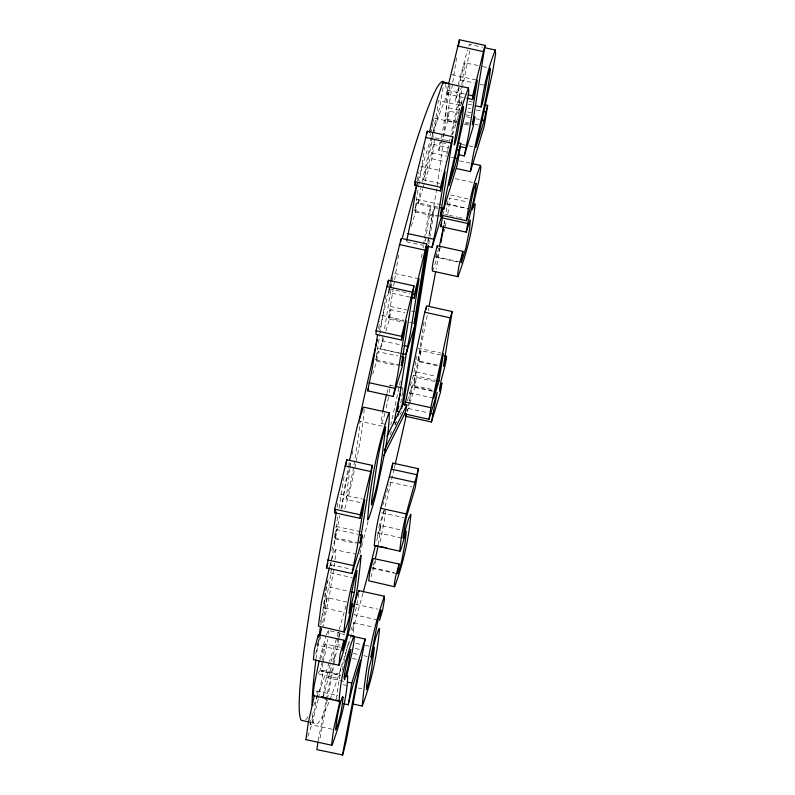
<?xml version="1.0" encoding="UTF-8"?>
<svg xmlns="http://www.w3.org/2000/svg" width="795" height="795" viewBox="0 0 795 795"><rect width="100%" height="100%" fill="white"/><g stroke="black" fill="none" stroke-linecap="round" stroke-linejoin="round"><path stroke-width="0.6" stroke-dasharray="3.98 2.98" d="M409.693 297.072L388.795 292.471L388.834 288.794L390.246 282.811M463.326 97.467L447.078 93.899L448.251 85.433M477.875 65.448L464.827 62.845L460.991 76.39L459.828 84.27M317.404 694.224L316.986 690.994L315.844 692.674M340.3 647.249L325.205 643.93L322.621 660.357M461.199 102.635L455.396 101.353L457.99 85.721M336.404 699.113L341.184 664.292M341.86 509.078L344.454 488.756L348.528 465.81M364.199 409.236C362.341 434.13 356.846 458.596 351.658 482.963A34.294 2.355 -77.6 0 1 347.355 500.065L344.632 508.999M385.515 510.668L384.263 520.894L379.652 544.525M335.122 559.581L335.53 549.713L355.266 554.055M331.505 568.018L328.862 586.948L323.446 607.768L344.344 612.359M353.258 632.532L353.686 622.733L350.883 629.938M317.265 695.257L313.3 715.291L310.09 724.414L334.466 729.77M432.997 122.291L433.364 119.479M310.348 720.33L310.09 724.414M334.665 562.989L329.677 593.964L323.187 626.331M358.942 593.696L356.09 608.702L354.014 614.724L377.237 619.822M444.077 223.574L444.405 221.199M443.053 87.738L440.281 104.205L432.48 139.473M469.736 50.81L462.511 87.39M325.115 592.881L323.446 607.768M342.377 670.135L346.55 649.207M337.12 507.2L338.084 501.158M358.784 542.925L334.397 537.569L337.935 515.498M339.087 508.234L344.265 475.539M331.763 550.518L335.291 538.911L336.772 529.619L357.661 534.21M378.609 328.415L379.762 321.18M400.153 365.144L375.777 359.787L379.742 335.003M379.94 333.781L386.291 293.653M372.716 374.216L376.691 361.168L378.191 351.668L397.927 356.011M399.01 352.95L380.437 348.876L383.13 335.748M392.919 276.809L384.293 330.521M403.651 321.15L388.556 317.831L393.495 286.965M393.684 285.753L394.459 280.883M394.648 279.671L398.881 252.919M334.129 663.587L338.769 639.051M338.948 637.928L339.654 633.436L344.305 634.46M385.863 331.078L389.471 319.212L390.981 309.712L404.913 312.773M417.315 180.525L418.657 172.078M439.059 216.051L414.672 210.685L418.647 185.901M418.836 184.688L424.808 146.986M411.253 226.307L415.586 212.066L417.097 202.566L437.995 207.167M421.469 257.838L422.254 252.929M423.029 248.02L423.417 245.566M423.616 244.343L424.391 239.434M424.58 238.212L428.276 214.898L430.781 206.68L426.12 236.125M446.85 152.083L438.721 150.295L440.003 142.156L445.816 143.428M425.335 241.024L425.921 237.347M450.059 85.472L442.577 131.94M457.284 121.555L446.84 119.26L452.544 83.525M452.733 82.312L456.976 55.561M427.829 242.733L432.102 215.743L434.607 207.525L429.946 236.96M438.721 150.295L447.754 120.641L449.255 111.141L458.546 113.178M428.783 244.323L429.757 238.192M432.569 391.279L411.671 386.688L409.167 400.829M410.309 385.684L413.47 375.339L415.735 361.059M415.924 359.877L416.5 356.299M440.758 355.017L421.022 350.684C419.989 362.599 414.712 373.541 413.957 385.525L433.692 389.868M437.667 365.144L417.932 360.811L424.113 321.776M409.852 403.393L414.871 386.907L416.381 377.406L434.954 381.491M346.898 602.024L327.162 597.691L322.064 626.092M323.297 695.536L326.248 677.459L338.243 638.077M423 187.759L431.834 158.752L434.696 141.301M461.339 104.443L462.104 99.792L459.49 109.799M349.929 468.464L345.964 499.429L361.059 502.738M350.128 467.271L350.923 462.491M354.004 464.876L358.664 435.501L360.105 421.3L384.482 426.667M437.777 208.35L418.041 204.007L420.953 187.65M447.824 213.636L449.692 201.105L449.264 198.035L467.838 202.119M325.503 590.596L326.288 586.024M378.281 544.625L380.755 525.485L401.654 530.076M434.935 138.916L430.691 156.585L423.556 179.829L439.804 183.406M432.808 123.334L431.824 128.373M353.596 467.162L349.581 487.762L345.964 499.429M352.344 454.184L352.98 450.676M318.179 740.751L335.043 654.583L337.358 655.09M327.252 700.027L319.709 740.026M327.48 698.825L333.661 666.021M446.899 154.349L447.565 150.811M326.516 584.852L327.202 581.324M423.556 179.829L432.212 140.636M461.577 85.979L451.113 133.669M461.816 84.807L465.105 62.636M317.245 642.648L316.768 645.013L341.154 650.37M348.747 464.648L349.194 462.402M422.145 181.787L431.645 138.867M447.784 149.629L450.636 135.885M435.839 255.642L436.435 252.74M459.272 87.39L455.396 101.353M445.19 226.784L446.591 220.076M320.594 659.691L323.704 647.219L325.205 643.93M451.689 135.289L462.243 88.563M318.487 698.05L322.482 675.343L322.194 670.205L321.091 671.089L340.826 675.432M458.665 113.914L459.083 111.926M432.122 136.601L433.096 132.049M433.335 130.917L437.24 110.515L438.274 100.667L461.498 105.765M322.392 661.39L319.014 674.2L318.517 671.815M323.148 662.354L326.745 645.709A23.433 1.61 -77.6 0 0 327.888 639.269M458.238 84.648L467.44 49.807M444.137 231.444L444.663 229.109M327.162 597.691L319.838 624.323M318.278 699.073L312.077 723.569L307.556 737.581M430.9 132.417L431.625 129.356M441.98 134.772L440.857 139.165M322.899 663.437L321.11 670.97L340.846 675.303M388.795 292.471L389.679 288.863M389.967 287.651L391.438 281.629M447.078 93.899L449.135 85.463M319.679 658.767L325.92 636.129M457.751 117.65L458.447 114.907M320.703 636.596L315.009 656.074M375.836 560.266L371.036 576.753M378.758 527.413L384.154 510.31M440.172 247.483L433.265 269.734M429.996 135.816L430.661 133.441M438.87 247.97L435.749 257.183L460.136 262.539M377.307 535.979L380.755 525.485M346.839 648.044L348.866 641.764L349.104 642.907M443.232 213.865L443.898 211.54M319.252 638.206L317.096 645.103M329.617 566.577L333.542 553.628L335.53 549.713M374.505 561.658L372.487 567.849M456.449 122.172L457.513 118.564M414.672 210.685L417.097 202.566M446.84 119.26L449.255 111.141M375.777 359.787L378.191 351.668M388.556 317.831L390.981 309.712M334.397 537.569L336.772 529.619M413.957 385.525L416.381 377.406M382.663 505.491L389.013 484.433M418.041 204.007L422.642 188.922M380.437 348.876L383.687 338.193M417.932 360.811L421.022 350.684M407.388 400.76L411.671 386.688M338.6 636.914L339.654 633.436M407.338 411.641L409.495 404.576M323.038 698.07L331.585 665.872M332.966 661.351L335.043 654.583M452.524 134.882L456.091 123.324M326.288 634.976L328.355 630.505L344.603 634.072M389.898 434.875L391.557 431.556M394.877 424.918L396.546 421.598M399.865 414.95L401.525 411.631M468.821 46.11L469.785 44.411L482.555 47.223M359.588 422.066L360.105 421.3M331.147 565.464L331.545 564.877L351.291 569.22M482.525 66.472L490.644 68.251M451.779 74.611L477.318 80.225M460.216 79.917L474.148 82.988M479.951 84.26L485.755 85.532M447.118 90.213L464.528 94.039M469.07 101.323L472.548 102.088M468.166 104.165L471.654 104.93M468.215 108.19L470.531 108.696M476.334 109.978L480.985 111.002M448.688 107.842L459.142 110.137M467.271 111.926L473.075 113.208M465.512 114.709L470.153 115.732M466.576 116.696L470.064 117.461M475.867 118.733L479.345 119.498M465.632 122.261L469.11 123.026M474.913 124.298L478.401 125.063M465.413 123.344L471.216 124.616M447.754 120.641L455.883 122.42M464.012 124.209L468.653 125.232M434.547 118.197L458.924 123.563M435.272 137.813L443.401 139.602M444.564 139.85L450.368 141.132M461.994 144.362L467.798 145.634M468.961 145.892L475.917 147.423M433.255 144.422L448.35 147.741M431.625 152.928L446.71 156.247M451.361 157.271L454.839 158.036M459.609 160.838L470.054 163.134M431.834 158.752L445.766 161.812M420.774 166.304L441.672 170.895M455.207 178.646L472.618 182.472M450.407 195.033L468.98 199.118M446.661 203.927L467.559 208.519M446.641 204.047L467.54 208.638M416.53 199.277L440.907 204.633M448.221 215.067L444.991 214.561M449.384 215.326L457.513 217.105M458.675 217.363L462.153 218.128M415.586 212.066L436.485 216.657M406.553 241.73L422.811 245.297M460.017 261.962L435.64 256.606L435.749 257.183M394.658 273.45L419.035 278.807M388.834 288.794L409.733 293.385M390.415 306.423L406.662 310M411.303 311.014L414.791 311.779M381.878 315.406L403.93 320.246M409.455 322.432L412.933 323.197M389.471 319.212L403.403 322.273M417.792 348.081L441.036 353.079M381.729 340.727L400.302 344.811M377.625 348.379L402.012 353.735M419.263 361.785L437.836 365.869M376.691 361.168L397.589 365.76M416.173 371.911L435.908 376.254M413.47 375.339L435.531 380.189M414.871 386.907L432.291 390.733M389.977 385.138L393.455 385.903M409.365 392.829L433.742 398.196M408.352 408.471L428.088 412.804M381.361 423.397L387.165 424.669M389.719 482.088L411.78 486.938M340.389 494.152L362.45 499.002M381.709 512.765L403.771 517.615M377.357 532.65L402.906 538.255M336.215 526.399L360.592 531.756M335.291 538.911L356.19 543.502M372.11 567.64L394.171 572.489M372.149 568.316L396.526 573.672M330.253 572.778L352.314 577.627M328.862 586.948L348.598 591.291M355.633 604.309L377.695 609.159M353.686 622.733L373.421 627.076M355.832 643.294L363.961 645.083M365.124 645.341L369.764 646.355M337.875 644.666L340.2 645.172M355.295 648.491L361.099 649.773M353.368 653.41L359.171 654.692M363.822 655.706L367.3 656.481M352.453 658.409L359.42 659.939M322.194 670.205L340.777 674.289M319.014 674.2L339.912 678.801M326.248 677.459L345.984 681.802M343.231 684.694L347.872 685.717M358.326 688.013L361.805 688.778M316.986 690.994L337.885 695.595M325.026 699.67L327.351 700.176M310.428 722.317L313.916 723.082M469.785 44.411L470.223 45.186M328.355 630.505L328.742 631.22A23.433 1.61 -77.6 0 1 328.613 634.062M331.545 564.877L331.674 565.732M389.57 385.346A19.656 1.352 -77.6 0 1 390.087 386.221M389.898 388.546A19.656 1.352 -77.6 0 1 388.695 396.158M388.477 397.311A19.656 1.352 -77.6 0 1 385.525 410.846M384.949 413.142A19.656 1.352 -77.6 0 1 381.441 423.467A19.656 1.352 -77.6 0 1 382.643 412.366M386.946 393.237A19.656 1.352 -77.6 0 1 388 389.54M402.34 388.159A19.656 1.352 -77.6 0 1 402.668 391.349M402.548 392.372A19.656 1.352 -77.6 0 1 401.664 397.848M401.465 398.971A19.656 1.352 -77.6 0 1 399.895 406.752M396.109 421.787A19.656 1.352 -77.6 0 1 395.214 424.48M458.198 87.351A327.659 22.518 -77.6 0 1 458.824 114.649M447.933 200.946A327.659 22.518 -77.6 0 1 445.717 214.57M444.743 220.454A327.659 22.518 -77.6 0 1 444.137 224.031M440.052 247.474A327.659 22.518 -77.6 0 1 436.097 269.247M428.644 308.281A327.659 22.518 -77.6 0 1 428.167 310.716M427.203 315.615A327.659 22.518 -77.6 0 1 409.445 400.948M409.177 402.171A327.659 22.518 -77.6 0 1 407.308 410.697M394.946 465.314A327.659 22.518 -77.6 0 1 394.38 467.738M394.091 468.951A327.659 22.518 -77.6 0 1 376.512 541.345M362.937 593.259A327.659 22.518 -77.6 0 1 351.628 633.466M351.301 634.589A327.659 22.518 -77.6 0 1 347.117 648.591M346.809 649.614A327.659 22.518 -77.6 0 1 312.028 711.823M316.022 658.807A327.659 22.518 -77.6 0 1 318.686 638.812M320.753 624.671A327.659 22.518 -77.6 0 1 328.236 578.442M330.392 566.09A327.659 22.518 -77.6 0 1 339.644 515.935M341.035 508.73A327.659 22.518 -77.6 0 1 349.094 468.235M349.343 466.993A327.659 22.518 -77.6 0 1 350.356 462.044M379.513 329.895A327.659 22.518 -77.6 0 1 391.1 282.026M418.051 180.773A327.659 22.518 -77.6 0 1 450.636 89.02M445.429 84.538A327.659 22.518 -77.6 0 1 443.441 139.433M443.322 140.477A327.659 22.518 -77.6 0 1 428.833 235.886M428.614 237.139A327.659 22.518 -77.6 0 1 427.73 242.147M400.362 381.063A327.659 22.518 -77.6 0 1 390.772 424.828M368.085 521.192A327.659 22.518 -77.6 0 1 362.818 542.21M362.51 543.422A327.659 22.518 -77.6 0 1 359.728 554.284M345.974 605.681A327.659 22.518 -77.6 0 1 329.537 661.251M329.14 662.503A327.659 22.518 -77.6 0 1 312.793 707.321M307.933 716.702A327.659 22.518 -77.6 0 1 305.528 719.942"/><path stroke-width="1.19" d="M336.355 512.04L330.233 549.971L326.457 567.918L351.996 573.533L357.104 547.894L364.776 499.508L360.175 518.37L334.635 512.755L334.675 509.158L346.759 459.798L372.298 465.413L359.946 543.174L362.311 535.234L359.986 534.727M360.175 518.37L360.215 514.772L372.298 465.413M401.415 356.776L403.741 357.283L401.316 365.402L413.957 285.892L388.417 280.277L376.055 330.75L376.015 334.427L401.555 340.041L406.255 320.763L397.699 374.594L393.197 396.437L367.658 390.822L372.159 368.979L377.655 334.447M401.555 340.041L401.594 336.365L413.957 285.892M426.289 246.062L432.092 247.334L436.594 225.502L445.15 171.66L440.45 190.939L414.911 185.324L414.95 181.648L427.312 131.185L452.852 136.8L440.211 216.3L442.636 208.181L440.311 207.674M410.856 297.32L414.334 298.085L414.374 294.408L426.736 243.946L401.197 238.331L390.534 281.619M440.45 190.939L440.49 187.262L452.852 136.8M466.814 98.232L472.618 99.514L472.657 95.827L485.02 45.365L459.48 39.75L448.529 84.23M348.091 634.837L353.894 636.119L354.282 636.835A23.433 1.61 -77.6 0 1 352.284 651.324L346.63 676.704L347.743 675.82C346.928 699.352 340.012 723.092 332.062 745.303L305.956 739.618L308.102 723.679L314.403 695.307L313.548 695.665L313.25 693.985L314.154 685.578L319.113 661.052M331.495 745.233L333.642 729.293L339.962 700.793L339.087 701.279L313.548 695.665M475.132 105.695L480.935 106.967C483.728 87.659 488.001 68.132 495.325 50.025L484.88 47.73M437.329 247.066L437.359 245.744L462.899 251.359L461.299 262.797L465.91 247.851L469.626 229.189L470.282 219.917L466.198 232.15L440.659 226.535L442.904 215.038M351.271 635.99L365.193 639.051L346.213 741.019L342.724 754.992L316.867 749.635L317.96 741.944M342.406 755.25L360.582 660.198L352.91 685.459L348.24 704.768L343.599 703.744M318.358 635.95L318.397 634.619L343.947 640.233L342.635 650.717L347.117 634.052L352.702 603.306L347.485 623.727L344.315 632.065L318.397 626.053L321.448 602.62L329.339 567.65M440.967 215.147L466.506 220.752C469.219 201.99 473.333 182.999 480.508 165.43L480.876 167.377L479.127 179.422L472.18 209.661L474.178 204.573L475.162 203.818C472.955 228.572 466.685 253.436 457.96 276.68L432.42 271.065L432.182 268.094L433.394 260.293L437.359 245.744M399.06 564.013L397.689 573.92L400.044 567.272A13.167 0.904 -77.6 0 0 402.389 557.434L404.983 543.472L406.295 531.1L400.491 550.826L399.845 551.173L374.306 545.559C376.254 517.108 386.42 490.565 392.819 463.107L418.369 468.722L415.258 487.703L406.086 518.131L402.906 538.255L408.809 517.992L410.886 514.335C408.859 538.881 403.214 563.665 394.608 586.75L368.691 580.807L369.784 572.122L373.253 558.458L399.06 564.013L395.334 577.736L394.27 584.544L394.608 586.75M354.401 592.563L357.094 570.492L354.63 578.134L351.827 591.639L348.985 613.382L354.401 592.563L350.923 591.798M399.845 551.173C401.793 522.722 411.959 496.179 418.369 468.722M345.994 464.638L346.759 459.798M387.453 286.359L388.417 280.277M400.62 241.978L400.998 239.543M406.742 240.567L411.055 219.887L416.56 185.354M362.311 535.234L360.841 544.525L351.996 573.533M426.925 133.61L427.312 131.185M403.741 357.283L402.23 366.783L393.197 396.437M402.499 353.715L405.977 354.481L410.478 332.648L419.035 278.807L414.334 298.085M399.1 411.601L397.182 411.184L406.901 349.84M426.736 243.946L414.096 323.446L416.52 315.327L415.01 324.827L405.977 354.481M458.705 44.609L459.48 39.75M401.604 408.342L427.253 246.41M403.522 403.8L428.584 245.546M404.744 405.539L424.709 312.216L426.627 305.916L452.166 311.531L443.471 366.425L446.561 356.299L444.236 355.782M446.561 356.299C445.528 368.214 440.251 379.155 439.496 391.14L441.921 383.021L440.41 392.521L431.447 421.966L405.897 416.351L406.265 414.026M426.05 309.573L426.438 307.138M442.636 208.181L441.126 217.681L432.092 247.334M458.457 154.627L464.26 155.909L468.762 134.067L477.318 80.225L472.618 99.514M485.02 45.365L472.379 124.875L474.804 116.756L473.293 126.246L464.26 155.909M404.615 413.917L428.992 419.273L430.83 407.676L450.248 317.831L452.166 311.531M431.447 421.966L437.21 392.303L428.992 419.273M439.009 380.954L443.362 353.586L433.742 398.196L439.009 380.954L436.694 380.447M466.198 232.15C468.742 215.723 475.191 199.992 476.106 183.238L473.701 189.498L471.216 201.314A10.941 0.755 -77.6 0 1 469.517 210.834L466.506 220.752M348.24 704.768L351.788 683.074L365.193 639.051M392.044 467.848L392.819 463.107M458.486 142.921L460.812 143.428L457.373 164.366L443.59 209.622C448.509 175.188 460.712 140.099 463.545 106.48C458.506 118.763 459.003 132.338 454.462 144.76L454.114 144.988C456.896 125.68 461.17 106.152 468.503 88.046L442.954 82.432L436.853 100.259L429.439 132.447M484.155 104.642L487.643 105.407L484.205 126.335L470.411 171.601L456.479 168.54M470.411 171.601C475.331 137.167 487.534 102.078 490.376 68.459C485.328 80.742 485.834 94.317 481.293 106.739L480.935 106.967M460.812 143.428L456.231 162.2L449.096 185.444L465.82 109.819L468.752 92.26L468.503 88.046M487.643 105.407L483.052 124.179L475.917 147.423L492.642 71.798L495.583 54.239L495.325 50.025M443.441 227.221L439.486 245.794M378.042 545.827L376.85 551.819A13.167 0.904 -77.6 0 1 375.29 558.627M386.956 436.296L403.015 404.188L406.851 405.033L405.361 412.476L383.766 455.644M349.651 460.156L357.313 425.971L363.196 407.606L363.742 407.179L389.292 412.794C389.242 438.194 381.938 463.594 377.198 488.577A34.294 2.355 -77.6 0 1 372.895 505.68L369.089 517.615L367.668 519.95C369.874 483.996 377.327 447.525 388.745 413.221L389.292 412.794M321.578 628.438L319.828 635.93M334.635 512.755L335.212 510.4M414.911 185.324L415.497 182.92M353.308 606.754L353.845 604.756M354.163 603.653L358.833 590.615L384.373 596.23L384.482 599.311L382.554 610.391L379.553 620.339L381.173 609.924L378.718 616.632L370.788 657.246L376.075 636.636L378.519 629.521L379.225 628.348L379.583 628.775C377.029 654.941 371.672 681.563 362.222 706.03L352.93 703.992M440.659 226.535L441.652 223.166M367.658 390.822L368.373 388.457M326.457 567.918L327.868 563.277M397.182 411.184L398.613 406.484M405.897 416.351L406.623 413.996M384.144 450.417L406.851 405.033M353.894 636.119C346.064 656.799 340.389 679.208 339.087 701.279M384.373 596.23C372.03 631.309 365.591 669.092 362.222 706.03M318.397 634.619L314.472 649.127L313.399 659.671L338.938 665.286C351.022 630.047 357.989 592.384 361.079 555.327C351.609 579.426 346.431 605.82 343.937 631.667L344.315 632.065M343.947 640.233L340.012 654.742L338.938 665.286M374.306 545.559L386.569 547.765M462.899 251.359L458.934 265.908L457.721 273.709L457.96 276.68M305.956 739.618L306.522 739.698M457.592 45.951L483.131 51.566M449.294 83.664L444.653 82.64A327.659 22.518 -77.6 0 0 356.1 373.292A327.659 22.518 -77.6 0 0 301.146 720.27L309.265 722.059M468.017 94.804L472.657 95.827M483.3 111.509L485.626 112.016M481.671 120.005L483.996 120.522M425.424 137.386L450.964 143.001M459.748 146.489L465.552 147.761M456.479 149.53L458.795 150.036M454.839 158.036L457.165 158.543M472.379 163.641L480.508 165.43M414.95 181.648L440.49 187.262M442.03 217.85L467.569 223.455M407.845 233.581L433.384 239.196M399.309 244.532L424.848 250.137M386.519 286.478L412.068 292.093M412.048 293.892L414.374 294.408M424.709 312.216L450.248 317.831M376.055 330.75L401.594 336.365M403.781 345.577L407.269 346.342M395.781 386.41L401.584 387.682M368.94 382.683L394.489 388.298M405.291 402.061L430.83 407.676M430.413 413.321L432.728 413.827M391.001 469.07L416.55 474.685M344.911 465.86L370.46 471.475M389.53 476.752L415.07 482.366M380.169 508.164L405.708 513.779M334.675 509.158L360.215 514.772M327.719 559.958L353.258 565.573M348.299 682.309L351.788 683.074M321.389 696.718L323.714 697.225M321.369 696.837L326.01 697.851M328.335 698.368L332.976 699.391M335.301 699.898L337.627 700.405M442.954 82.432L443.391 83.207M358.833 590.615L359.082 591.45M382.862 411.214A19.656 1.352 -77.6 0 1 386.668 394.28M398.762 411.731A19.656 1.352 -77.6 0 1 397.719 415.954M394.211 422.791A19.656 1.352 -77.6 0 1 400.263 394.082M443.928 225.233A327.659 22.518 -77.6 0 1 440.947 242.445M435.67 271.532A327.659 22.518 -77.6 0 1 429.121 305.846M406.503 414.344A327.659 22.518 -77.6 0 1 395.224 464.091M375.28 546.235A327.659 22.518 -77.6 0 1 363.285 591.957M312.008 704.927A327.659 22.518 -77.6 0 1 315.893 659.9M318.865 637.56A327.659 22.518 -77.6 0 1 320.355 627.295M359.251 419.78A327.659 22.518 -77.6 0 1 377.247 339.574M402.509 237.337A327.659 22.518 -77.6 0 1 417.375 183.108M343.003 697.334C342.069 708.395 339.982 719.863 335.629 730.029C336.692 718.799 338.61 707.073 342.526 696.609L343.003 697.334M350.744 649.545L348.16 665.971L344.553 679.814L344.066 677.429L345.437 668.655L347.942 657.515L350.744 649.545M371.573 500.989L371.513 505.044C379.762 479.971 382.534 453.011 385.645 426.915C377.565 450.676 375.538 476.275 371.573 500.989M366.594 685.946L366.455 689.802L368.92 682.289L371.613 669.281L374.405 647.378L369.069 668.098L366.594 685.946"/></g></svg>
